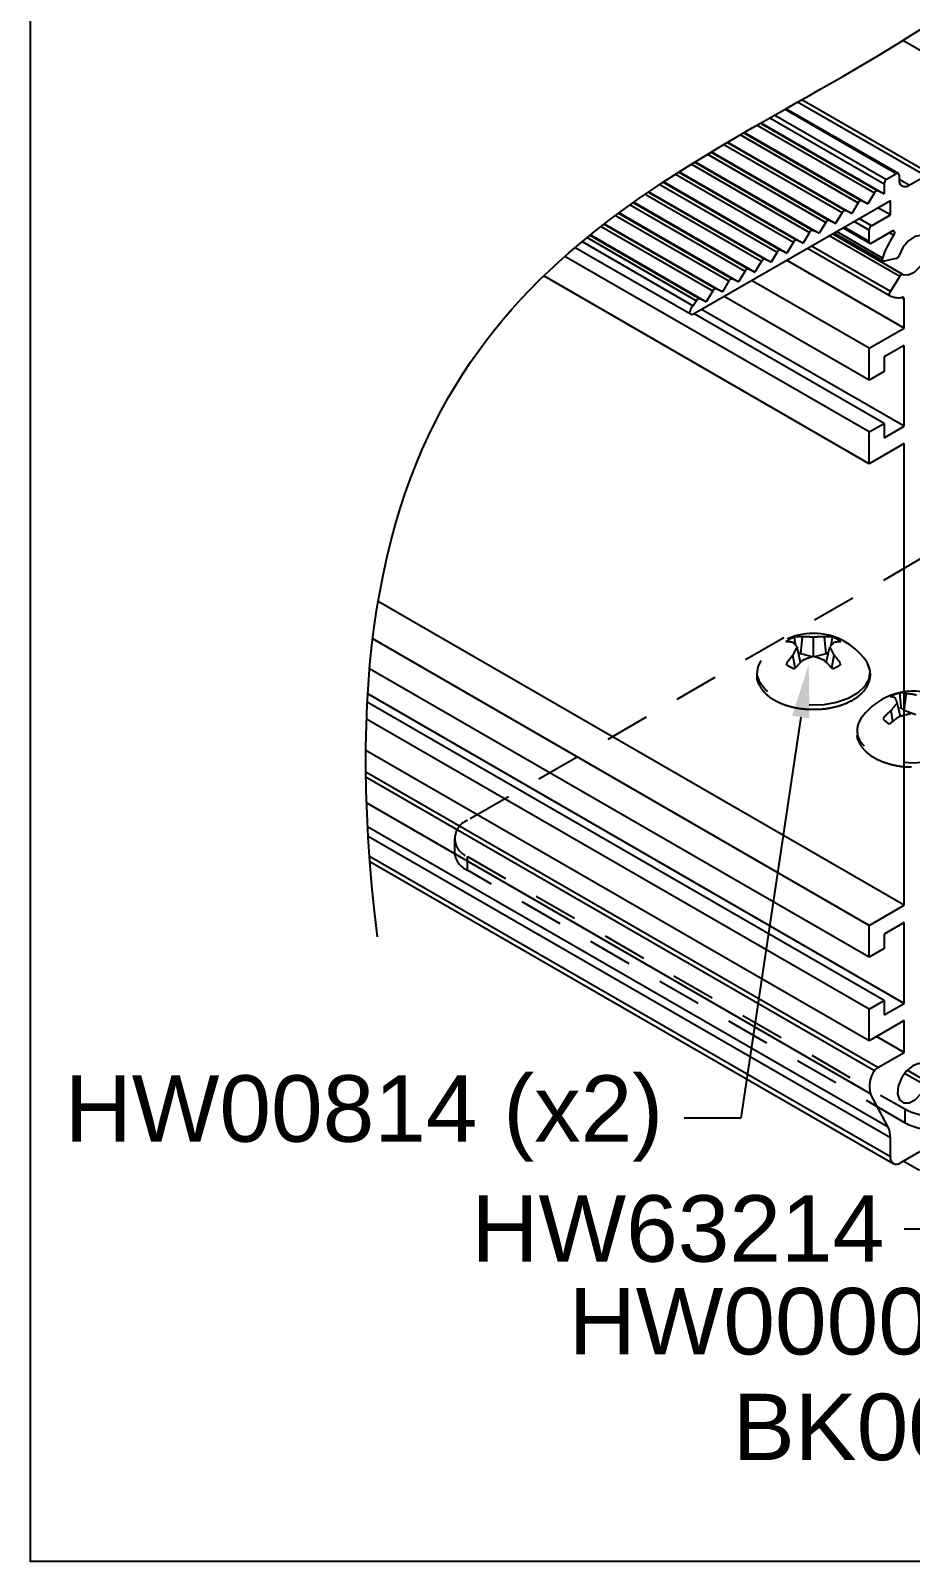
# Model space of a CAD drawing. Extents: x 0 to 10.3, y -9.7 to 0.1.
# Drawn here: x 0 to 2.489, y -9.701 to -5.369 of the extents above; entities that cross this region are included whole.
import ezdxf
from ezdxf import colors
from ezdxf.entities.mleader import LeaderData, LeaderLine
from ezdxf.math import Vec2, Vec3

# ---------------------------------------------------------------- set-up
doc = ezdxf.new("R2010")
doc.units = 0
doc.header["$LTSCALE"] = 0.5
doc.header["$MEASUREMENT"] = 0
doc.linetypes.add('DASHED', pattern=[0.75, 0.5, -0.25])
doc.linetypes.add('HIDDEN', pattern=[0.375, 0.25, -0.125])
for name, color, linetype in [('Brackets', 181, 'CONTINUOUS'), ('Dimension', 10, 'CONTINUOUS'), ('FAB DWG', 221, 'CONTINUOUS'), ('Hardware', 242, 'CONTINUOUS'), ('Housing', 150, 'CONTINUOUS')]:
    doc.layers.add(name, color=color, linetype=linetype)
doc.layers.add('Text-Unprinted', color=131, linetype='CONTINUOUS', plot=False)
doc.styles.get("Standard").update_dxf_attribs({"font": 'arial.ttf'})

msp = doc.modelspace()

# ---------------------------------------------------------------- linework, layer by layer
at = {"layer": 'Brackets', "linetype": 'DASHED', "ltscale": 0.5, "transparency": 16777216}
for p, q in [((2.5207, -6.8623), (1.2355, -7.6042)), ((1.2355, -7.7062), (2.4729, -8.4206)), ((2.4729, -8.4596), (1.2355, -7.7453))]:
    msp.add_line(p, q, dxfattribs=at)
at = {"layer": 'Brackets', "linetype": 'HIDDEN', "lineweight": 25, "transparency": 16777216}
for p, q in [((1.1989, -7.6552), (1.1989, -7.6943)), ((1.2355, -7.7453), (1.2355, -7.7062))]:
    msp.add_line(p, q, dxfattribs=at)
at = {"layer": 'Brackets', "linetype": 'DASHED', "lineweight": 25, "transparency": 16777216}
msp.add_line((2.4729, -8.4206), (2.4729, -8.4596), dxfattribs=at)
at = {"layer": 'Brackets', "linetype": 'HIDDEN', "lineweight": 25, "transparency": 16777216}
for centre, radius, start, end in [((1.2549, -7.6552), 0.0546, 110.7834, 249.2166), ((1.2614, -7.688), 0.0629, 185.6948, 245.6253)]:
    msp.add_arc(centre, radius, start, end, dxfattribs=at)
at = {"layer": 'Brackets', "linetype": 'DASHED', "lineweight": 25, "transparency": 16777216}
for centre, radius, start, end in [((2.5619, -8.2474), 0.1947, 242.7967, 287.2355), ((2.5613, -8.289), 0.1921, 242.6097, 269.4732)]:
    msp.add_arc(centre, radius, start, end, dxfattribs=at)
at = {"layer": 'Dimension', "transparency": 16777216}
msp.add_open_spline([(0.9811, -7.9338), (0.7884, -6.3557), (2.1709, -5.5709), (3.5535, -4.786), (3.3608, -3.208)], degree=3, dxfattribs=at)
at = {"layer": 'Hardware', "linetype": 'DASHED', "lineweight": 25, "transparency": 16777216}
for p, q in [((2.1787, -7.1329), (2.184, -7.0848)), ((2.2148, -7.1401), (2.2148, -7.0863)), ((2.251, -7.1329), (2.2457, -7.0848)), ((2.2647, -7.1096), (2.269, -7.0852)), ((2.163, -7.1726), (2.1567, -7.1361)), ((2.1785, -7.1569), (2.1683, -7.1132)), ((2.1787, -7.1329), (2.172, -7.1291)), ((2.2121, -7.1409), (2.1787, -7.1329)), ((2.251, -7.1329), (2.2176, -7.1409)), ((2.2576, -7.1291), (2.251, -7.1329)), ((2.2511, -7.1569), (2.2614, -7.1132)), ((2.2667, -7.1726), (2.2729, -7.1361)), ((2.4606, -7.3099), (2.452, -7.2714)), ((2.4716, -7.2928), (2.4783, -7.2453)), ((2.4393, -7.3239), (2.4348, -7.2928)), ((2.4716, -7.2928), (2.4632, -7.2856)), ((2.5043, -7.3052), (2.4716, -7.2928))]:
    msp.add_line(p, q, dxfattribs=at)
at = {"layer": 'Hardware', "linetype": 'DASHED', "lineweight": 25, "transparency": 16777216, "flags": 128}
for points in [[(2.0555, -7.1898), (2.058, -7.1699), (2.067, -7.1519)], [(2.3626, -7.1519), (2.3671, -7.1591), (2.374, -7.1809), (2.3717, -7.2031), (2.3603, -7.2243), (2.3404, -7.2432), (2.3132, -7.2589), (2.2803, -7.2704), (2.2436, -7.277), (2.2052, -7.2784), (2.1674, -7.2744), (2.1323, -7.2653), (2.1021, -7.2516), (2.0784, -7.2341), (2.0626, -7.2139), (2.0556, -7.192), (2.0555, -7.1898)], [(2.652, -7.3267), (2.6561, -7.3394), (2.6558, -7.3616), (2.6463, -7.3831), (2.6282, -7.4027), (2.6024, -7.4192), (2.5706, -7.4316), (2.5345, -7.4393), (2.4963, -7.4418), (2.4582, -7.4389), (2.4224, -7.4309), (2.3909, -7.4181), (2.3657, -7.4014), (2.3481, -7.3817), (2.3396, -7.3618)]]:
    msp.add_lwpolyline(points, dxfattribs=at)
at = {"layer": 'Hardware', "linetype": 'DASHED', "lineweight": 25, "transparency": 16777216}
for centre, radius, start, end in [((2.2148, -7.2557), 0.1806, 35.088, 144.912), ((2.1928, -7.1683), 0.089, 111.1734, 128.8212), ((2.1405, -7.1761), 0.0773, 77.8855, 92.5937), ((2.0775, -7.1846), 0.1155, 38.183, 46.6966), ((2.174, -7.1731), 0.0889, 83.5452, 98.6296), ((2.1912, -7.2514), 0.1668, 81.8505, 92.4696), ((2.2385, -7.2514), 0.1668, 87.5304, 98.1495), ((2.2557, -7.1731), 0.0889, 81.3704, 96.4548), ((2.3521, -7.1846), 0.1155, 133.3034, 141.817), ((2.2368, -7.1683), 0.089, 51.1788, 68.8266), ((2.2891, -7.1761), 0.0773, 87.4063, 102.1145), ((2.3278, -7.2898), 0.2299, 138.0627, 146.0598), ((2.3393, -7.2138), 0.1984, 149.535, 156.9599), ((2.295, -7.3952), 0.2675, 107.4467, 114.5241), ((2.1346, -7.3952), 0.2675, 65.4759, 72.5533), ((2.0903, -7.2138), 0.1984, 23.0401, 30.465), ((2.1019, -7.2898), 0.2299, 33.9402, 41.9373), ((2.1928, -7.0921), 0.089, 231.1788, 248.8266), ((2.422, -7.4145), 0.3544, 132.191, 137.5116), ((2.0076, -7.4145), 0.3544, 42.4884, 47.809), ((2.2368, -7.0921), 0.089, 291.1734, 308.8212), ((2.4977, -7.419), 0.1806, 111.3755, 144.912), ((2.4868, -7.3548), 0.1147, 103.9282, 118.8228), ((2.4279, -7.3026), 0.0485, 67.5491, 85.7959), ((2.4977, -7.419), 0.1806, 35.088, 111.3755), ((2.5843, -7.3953), 0.1813, 136.8828, 145.5531), ((2.2255, -7.356), 0.2417, 20.4742, 23.9543), ((2.4628, -7.3043), 0.061, 75.2797, 93.4661), ((2.4685, -7.3884), 0.1434, 74.6756, 86.0791), ((2.3967, -7.35), 0.0583, 143.3402, 191.725), ((2.5744, -7.4614), 0.2189, 129.6294, 138.2736), ((2.4623, -7.2745), 0.0657, 218.7698, 240.4045), ((2.6331, -7.5686), 0.3122, 124.4646, 130.6295), ((2.4912, -7.3824), 0.1008, 106.1658, 110.636), ((2.5377, -7.5598), 0.2615, 100.7564, 108.1036)]:
    msp.add_arc(centre, radius, start, end, dxfattribs=at)
for points, knots in [([(2.165, -7.1096), (2.1647, -7.1082), (2.1633, -7.1001), (2.1619, -7.092), (2.1607, -7.0852)], [0, 0, 0, 0, 0.169729, 1, 1, 1, 1]), ([(2.2075, -7.2892), (2.2135, -7.2895), (2.2315, -7.2903), (2.2614, -7.2865), (2.295, -7.2781), (2.3248, -7.265), (2.3492, -7.2479), (2.3667, -7.2274), (2.3761, -7.2044), (2.3761, -7.181), (2.3703, -7.1621), (2.3623, -7.1525), (2.3596, -7.1492)], [0, 0, 0, 0, 0.055767, 0.167929, 0.280366, 0.393371, 0.507183, 0.621374, 0.733406, 0.840689, 0.945286, 1, 1, 1, 1]), ([(2.0545, -7.1954), (2.0544, -7.1966), (2.0536, -7.2052), (2.0602, -7.2211), (2.0737, -7.2412), (2.0948, -7.2588), (2.1219, -7.2733), (2.154, -7.2835), (2.1832, -7.289), (2.2014, -7.2892), (2.2075, -7.2892)], [0, 0, 0, 0, 0.022075, 0.166034, 0.310444, 0.459832, 0.613389, 0.768104, 0.922524, 1, 1, 1, 1]), ([(2.4632, -7.2856), (2.4625, -7.2784), (2.4611, -7.2643), (2.4598, -7.2503), (2.4592, -7.2434)], [0, 0, 0, 0, 0.5143015, 1, 1, 1, 1]), ([(2.3377, -7.3639), (2.3377, -7.3646), (2.3376, -7.3729), (2.3451, -7.3881), (2.3598, -7.4078), (2.3821, -7.4249), (2.4101, -7.4387), (2.4429, -7.4481), (2.4709, -7.4528), (2.4874, -7.4526), (2.4918, -7.4526)], [0, 0, 0, 0, 0.01496, 0.16272, 0.311769, 0.466195, 0.624366, 0.783273, 0.94184, 1, 1, 1, 1])]:
    msp.add_open_spline(points, degree=3, knots=knots, dxfattribs=at)
at = {"layer": 'Housing', "linetype": 'Continuous', "lineweight": 25, "transparency": 16777216}
for p, q in [((4.1503, -6.3685), (2.4678, -5.3973)), ((2.5313, -5.7804), (2.1697, -5.5716)), ((2.5513, -5.7784), (2.1815, -5.5649)), ((2.065, -5.6312), (2.3969, -5.8228)), ((2.0668, -5.6303), (2.4149, -5.8312)), ((2.0913, -5.6162), (2.4147, -5.8028)), ((2.1056, -5.608), (2.4217, -5.7905)), ((2.4499, -5.7742), (2.134, -5.5919)), ((2.4549, -5.7737), (2.137, -5.5902)), ((2.0083, -5.6641), (2.3414, -5.8564)), ((2.0179, -5.6584), (2.351, -5.8507)), ((2.0197, -5.6574), (2.369, -5.8591)), ((2.0553, -5.6368), (2.3873, -5.8285)), ((1.9249, -5.7135), (2.2592, -5.9065)), ((1.9266, -5.7124), (2.2772, -5.9149)), ((1.9616, -5.6915), (2.2955, -5.8843)), ((1.9712, -5.6858), (2.3051, -5.8786)), ((1.9729, -5.6848), (2.3231, -5.887)), ((1.8697, -5.7472), (2.2037, -5.94)), ((1.8791, -5.7414), (2.2133, -5.9344)), ((1.8808, -5.7404), (2.2313, -5.9427)), ((1.9154, -5.7192), (2.2496, -5.9122)), ((1.7805, -5.8044), (2.1119, -5.9957)), ((1.7895, -5.7984), (2.1215, -5.9901)), ((1.7911, -5.7974), (2.1395, -5.9985)), ((1.8247, -5.7756), (2.1578, -5.9679)), ((1.8339, -5.7697), (2.1674, -5.9622)), ((1.8356, -5.7687), (2.1854, -5.9706)), ((2.4147, -5.8028), (2.4149, -5.8312)), ((2.4499, -5.7742), (2.4217, -5.7905)), ((2.457, -5.7783), (2.457, -5.7906)), ((2.4853, -5.8069), (2.457, -5.7906)), ((2.4853, -5.8069), (2.5313, -5.7804)), ((1.7389, -5.8323), (2.0673, -6.0219)), ((1.7478, -5.8262), (2.0769, -6.0162)), ((1.7494, -5.8252), (2.0946, -6.0245)), ((2.3873, -5.8285), (2.369, -5.8591)), ((2.4149, -5.8312), (2.3969, -5.8228)), ((1.6631, -5.8861), (1.9852, -6.072)), ((1.6646, -5.885), (2.0031, -6.0804)), ((1.6963, -5.8621), (2.0214, -6.0498)), ((1.705, -5.8559), (2.031, -6.0441)), ((1.7066, -5.8548), (2.049, -6.0525)), ((1.8758, -6.171), (2.4323, -5.8497)), ((2.2955, -5.8843), (2.2772, -5.9149)), ((2.3231, -5.887), (2.3051, -5.8786)), ((2.3414, -5.8564), (2.3231, -5.887)), ((2.369, -5.8591), (2.351, -5.8507)), ((2.3792, -5.9212), (2.4323, -5.8906)), ((2.4323, -5.8906), (2.3969, -5.8702)), ((2.4323, -5.8906), (2.4323, -5.8497)), ((1.6139, -5.9233), (1.9297, -6.1056)), ((1.6222, -5.9169), (1.9393, -6.0999)), ((1.6237, -5.9157), (1.9572, -6.1083)), ((1.6546, -5.8924), (1.9756, -6.0777)), ((2.2313, -5.9427), (2.2133, -5.9344)), ((2.2496, -5.9122), (2.2313, -5.9427)), ((2.2772, -5.9149), (2.2592, -5.9065)), ((2.2985, -5.927), (2.3742, -5.9707)), ((2.3722, -5.9661), (2.3014, -5.9253)), ((2.3722, -5.9334), (2.3297, -5.9089)), ((2.3792, -5.9212), (2.3439, -5.9008)), ((2.3722, -5.9661), (2.3722, -5.9334)), ((1.5601, -5.9664), (1.8741, -6.1476)), ((1.5743, -5.9548), (1.8838, -6.1334)), ((1.5824, -5.9482), (1.8934, -6.1278)), ((1.5838, -5.9471), (1.9113, -6.1362)), ((2.1578, -5.9679), (2.1395, -5.9985)), ((2.1854, -5.9706), (2.1674, -5.9622)), ((2.2037, -5.94), (2.1854, -5.9706)), ((2.4587, -6.0651), (2.259, -5.9498)), ((2.468, -6.0595), (2.2684, -5.9443)), ((2.2737, -5.9413), (2.4117, -6.021)), ((2.4101, -6.0129), (2.2799, -5.9377)), ((2.4376, -5.9365), (2.3792, -5.9702)), ((2.4417, -5.9489), (2.4289, -5.9415)), ((2.3722, -6.505), (1.5114, -6.0081)), ((1.5407, -5.9827), (1.8683, -6.1717)), ((2.0946, -6.0245), (2.0769, -6.0162)), ((2.1119, -5.9957), (2.0946, -6.0245)), ((2.1395, -5.9985), (2.1215, -5.9901)), ((2.4712, -6.2111), (2.1388, -6.0192)), ((2.1983, -5.9848), (2.432, -6.1198)), ((2.4323, -6.1078), (2.2088, -5.9788)), ((2.4483, -6.0145), (2.4145, -6.0214)), ((2.3722, -6.5948), (1.4516, -6.0634)), ((2.0214, -6.0498), (2.0031, -6.0804)), ((2.049, -6.0525), (2.031, -6.0441)), ((2.0673, -6.0219), (2.049, -6.0525)), ((1.9297, -6.1056), (1.9113, -6.1362)), ((1.9572, -6.1083), (1.9393, -6.0999)), ((1.9756, -6.0777), (1.9572, -6.1083)), ((2.0031, -6.0804), (1.9852, -6.072)), ((2.3722, -6.2682), (2.0398, -6.0763)), ((2.4323, -6.1078), (2.4587, -6.0651)), ((1.8838, -6.1334), (1.8741, -6.1476)), ((1.9113, -6.1362), (1.8934, -6.1278)), ((2.3722, -6.358), (1.962, -6.1212)), ((2.4712, -6.1287), (2.4634, -6.1243)), ((2.4712, -6.2111), (2.4712, -6.1287)), ((2.4146, -6.4805), (1.8771, -6.1702)), ((2.4712, -6.4887), (1.8983, -6.158)), ((2.3722, -6.2682), (2.4712, -6.2111)), ((2.3722, -6.358), (2.3722, -6.2682)), ((2.4712, -6.2601), (2.4146, -6.2927)), ((2.4712, -6.4887), (2.4712, -6.2601)), ((2.4146, -6.2927), (2.4146, -6.3335)), ((2.4146, -6.3335), (2.3722, -6.358)), ((2.3722, -6.505), (2.4146, -6.4805)), ((2.4146, -6.4805), (2.4146, -6.5214)), ((2.4146, -6.5214), (2.4712, -6.4887)), ((2.3722, -6.5948), (2.3722, -6.505)), ((2.4712, -6.5377), (2.3722, -6.5948)), ((2.4712, -7.8442), (2.4712, -6.5377)), ((2.4712, -7.8442), (0.9831, -6.9851)), ((2.3722, -7.9013), (0.9678, -7.0906)), ((2.3722, -7.9911), (0.959, -7.1753)), ((2.4146, -8.1136), (0.9525, -7.2696)), ((2.4712, -8.1218), (0.9538, -7.2458)), ((2.3722, -8.1381), (0.9504, -7.3173)), ((2.3722, -8.2279), (0.9485, -7.406)), ((2.3967, -8.3036), (0.9485, -7.4675)), ((2.3878, -8.3124), (0.9487, -7.4816)), ((2.3761, -8.3778), (0.9505, -7.5548)), ((2.4256, -8.4718), (0.9535, -7.6219)), ((2.4323, -8.5025), (0.955, -7.6497)), ((2.4323, -8.5566), (0.9587, -7.7059)), ((0.9598, -7.7201), (2.4406, -8.5749)), ((2.3722, -7.9013), (2.4712, -7.8442)), ((2.3722, -7.9911), (2.3722, -7.9013)), ((2.4712, -7.8931), (2.4146, -7.9258)), ((2.4146, -7.9258), (2.4146, -7.9666)), ((2.4712, -8.1218), (2.4712, -7.8931)), ((2.4146, -7.9666), (2.3722, -7.9911)), ((2.3722, -8.1381), (2.4146, -8.1136)), ((2.3722, -8.2279), (2.3722, -8.1381)), ((2.4146, -8.1136), (2.4146, -8.1544)), ((2.4146, -8.1544), (2.4712, -8.1218)), ((2.4712, -8.1708), (2.3722, -8.2279)), ((2.4712, -8.2606), (2.4712, -8.1708)), ((2.4712, -8.2606), (2.3934, -8.2157)), ((2.3967, -8.3036), (2.4712, -8.2606)), ((2.5413, -8.3466), (2.4797, -8.3111)), ((2.5324, -8.3547), (2.4722, -8.32)), ((2.4256, -8.4718), (2.3761, -8.3778)), ((2.4323, -8.5566), (2.4323, -8.5025)), ((2.5143, -8.5419), (2.4606, -8.5729)), ((2.5143, -8.595), (2.4683, -8.5684))]:
    msp.add_line(p, q, dxfattribs=at)
at = {"layer": 'Housing', "linetype": 'Continuous', "lineweight": 25, "transparency": 16777216, "flags": 128}
for points in [[(2.4417, -5.9489), (2.4433, -5.9462), (2.4443, -5.9433), (2.4447, -5.9406), (2.4443, -5.9383), (2.4433, -5.9366), (2.4418, -5.9356), (2.4398, -5.9356), (2.4376, -5.9365)], [(2.468, -6.0595), (2.4837, -6.0601), (2.5015, -6.0515), (2.5183, -6.035), (2.5314, -6.0134), (2.5385, -5.9905), (2.5384, -5.9699), (2.5312, -5.9552), (2.5181, -5.9489), (2.5012, -5.952), (2.4835, -5.964), (2.4678, -5.9828), (2.4568, -6.0054)], [(2.4145, -6.0214), (2.4131, -6.0214), (2.412, -6.0211), (2.411, -6.0205), (2.4102, -6.0194), (2.4098, -6.0181), (2.4096, -6.0165), (2.4097, -6.0148), (2.4101, -6.0129)], [(2.4322, -6.1199), (2.4312, -6.1191), (2.4305, -6.1181), (2.4301, -6.1167), (2.4299, -6.1151), (2.4301, -6.1133), (2.4306, -6.1115), (2.4313, -6.1096), (2.4323, -6.1078)], [(1.8741, -6.1476), (1.8704, -6.1513), (1.8674, -6.156), (1.8656, -6.1611), (1.8652, -6.1658), (1.8662, -6.1696), (1.8686, -6.1719), (1.8719, -6.1724), (1.8758, -6.171)], [(2.4712, -6.1287), (2.4711, -6.1275), (2.4708, -6.1264), (2.4704, -6.1255), (2.4698, -6.1247), (2.4691, -6.1242), (2.4683, -6.1238), (2.4673, -6.1237), (2.4663, -6.1238)], [(2.5277, -8.2957), (2.5131, -8.2923), (2.4956, -8.2983), (2.4782, -8.3127), (2.4638, -8.3331), (2.4547, -8.3561), (2.4526, -8.3778), (2.4577, -8.3945), (2.4693, -8.4035), (2.4854, -8.4032), (2.5032, -8.3937), (2.5198, -8.3766), (2.5324, -8.3547)]]:
    msp.add_lwpolyline(points, dxfattribs=at)
at = {"layer": 'Housing', "linetype": 'Continuous', "lineweight": 25, "transparency": 16777216}
for centre, radius, start, end in [((2.43, -5.8034), 0.0153, 122.5805, 177.7088), ((2.4527, -5.7776), 0.00437, 350.786, 129.2033), ((2.4743, -5.7933), 0.0175, 170.786, 309.2033), ((2.3957, -5.8317), 0.009, 82.2816, 158.8384), ((2.3039, -5.8875), 0.009, 82.2816, 158.8384), ((2.3498, -5.8596), 0.009, 82.2818, 158.8384), ((2.2121, -5.9433), 0.009, 82.2817, 158.8384), ((2.258, -5.9154), 0.009, 82.2818, 158.8384), ((2.3875, -5.9341), 0.0154, 122.6055, 177.3945), ((2.1662, -5.9712), 0.009, 82.2816, 158.8384), ((2.3765, -5.9668), 0.00437, 170.786, 309.2033), ((2.6221, -6.0777), 0.2216, 144.4679, 163.0108), ((2.0757, -6.0252), 0.009, 82.2818, 158.8383), ((2.1203, -5.999), 0.00896, 82.173, 158.5811), ((2.4438, -6.0017), 0.0136, 289.5292, 344.1829), ((2.0298, -6.053), 0.009, 82.2818, 158.8384), ((2.4671, -6.0686), 0.00911, 84.5279, 157.2178), ((1.9381, -6.1088), 0.009, 82.2818, 158.8384), ((1.9839, -6.0809), 0.009, 82.2816, 158.8384), ((1.8922, -6.1367), 0.009, 82.2817, 158.8384), ((2.4549, -6.0723), 0.0527, 244.4575, 282.5207), ((2.4433, -8.356), 0.0706, 141.867, 197.948), ((2.4113, -8.3273), 0.0279, 121.6332, 147.6997), ((2.3663, -8.5007), 0.066, 358.4318, 25.9359), ((2.4495, -8.5594), 0.0175, 170.786, 309.2033)]:
    msp.add_arc(centre, radius, start, end, dxfattribs=at)
at = {"layer": 'Text-Unprinted', "ltscale": 0.5, "transparency": 16777216}
msp.add_lwpolyline([(0, 0), (10.3017, 0), (10.3017, -9.701), (0, -9.701)], close=True, dxfattribs=at)

# ---------------------------------------------------------------- leaders
at = {"layer": 'FAB DWG', "transparency": 16777216}
ml = msp.add_multileader_mtext('Standard', dxfattribs=at)
ml.set_content('HW00814 (x2)', color=256)
ml.set_leader_properties()
ml.build(insert=Vec2(0, 0))
ml.multileader.update_dxf_attribs({"dogleg_length": 0.36, "arrow_head_size": 0.15})
ctx = ml.context
ctx.base_point, ctx.char_height, ctx.arrow_head_size, ctx.landing_gap_size, ctx.plane_origin = Vec3(0.0066, -8.4471), 0.188, 0.15, 0.09, Vec3(-2.7984, -8.4863)
notes = []
notes.append((ctx, [(1, (1, 1, 0), (2.0095, -8.4471), (-1, 0), 0.1602, [(0, [(2.2012, -7.1632)], 0, [])])]))
ctx.mtext.insert, ctx.mtext.width, ctx.mtext.defined_height, ctx.mtext.flow_direction = Vec3(0.0966, -8.3255), 2.307685, 0.426, 5
ml = msp.add_multileader_mtext('Standard', dxfattribs=at)
ml.set_content('HW63214', color=256)
ml.set_leader_properties()
ml.build(insert=Vec2(0, 0))
ml.multileader.update_dxf_attribs({"dogleg_length": 0.36, "arrow_head_size": 0.15})
ctx = ml.context
ctx.base_point, ctx.char_height, ctx.arrow_head_size, ctx.landing_gap_size, ctx.plane_origin = Vec3(1.1572, -8.7605), 0.188, 0.15, 0.09, Vec3(5.4679, -5.2283)
notes.append((ctx, [(1, (1, 1, 0), (2.7283, -8.7605), (-1, 0), 0.257, [(0, [(2.9653, -7.5519)], 0, [])])]))
ctx.mtext.insert, ctx.mtext.width, ctx.mtext.defined_height, ctx.mtext.flow_direction = Vec3(1.2472, -8.6649), 2.307685, 0.426, 5
ml = msp.add_multileader_mtext('Standard', dxfattribs=at)
ml.set_content('HW00003', color=256)
ml.set_leader_properties()
ml.build(insert=Vec2(0, 0))
ml.multileader.update_dxf_attribs({"dogleg_length": 0.36, "arrow_head_size": 0.15})
ctx = ml.context
ctx.base_point, ctx.char_height, ctx.arrow_head_size, ctx.landing_gap_size, ctx.plane_origin = Vec3(1.4323, -9.0229), 0.188, 0.15, 0.09, Vec3(5.7089, -5.3838)
notes.append((ctx, [(1, (1, 1, 0), (3.0042, -9.0229), (-1, 0), 0.257, [(0, [(3.2062, -7.7075)], 0, [])])]))
ctx.mtext.insert, ctx.mtext.width, ctx.mtext.defined_height, ctx.mtext.flow_direction = Vec3(1.5223, -8.9273), 2.307685, 0.426, 5
ml = msp.add_multileader_mtext('Standard', dxfattribs=at)
ml.set_content('BK00303', color=256)
ml.set_leader_properties()
ml.build(insert=Vec2(0, 0))
ml.multileader.update_dxf_attribs({"dogleg_length": 0.1602, "arrow_head_size": 0.15})
ctx = ml.context
ctx.base_point, ctx.char_height, ctx.arrow_head_size, ctx.landing_gap_size, ctx.plane_origin = Vec3(1.9056, -9.3221), 0.188, 0.15, 0.09, Vec3(5.4777, -6.0445)
ctx.text_align_type = 2
notes.append((ctx, [(1, (1, 1, 0), (3.2953, -9.3221), (-1, 0), 0.1602, [(0, [(3.4959, -7.7833)], 0, [])])]))
ctx.mtext.insert, ctx.mtext.width, ctx.mtext.defined_height, ctx.mtext.alignment, ctx.mtext.flow_direction = Vec3(3.0673, -9.2264), 2.307685, 0.426, 3, 5
for ctx, leaders in notes:
    for number, flags, end, landing, length, lines in leaders:
        leader = LeaderData()
        leader.index, (leader.has_last_leader_line, leader.has_dogleg_vector, leader.attachment_direction) = number, flags
        leader.last_leader_point, leader.dogleg_vector, leader.dogleg_length = Vec3(end), Vec3(landing), length
        for number, points, colour, breaks in lines:
            line = LeaderLine()
            line.index, line.vertices, line.color, line.breaks = number, Vec3.list(points), colors.encode_raw_color(colour), breaks
            leader.lines.append(line)
        ctx.leaders.append(leader)

doc.saveas('drawing.dxf')
